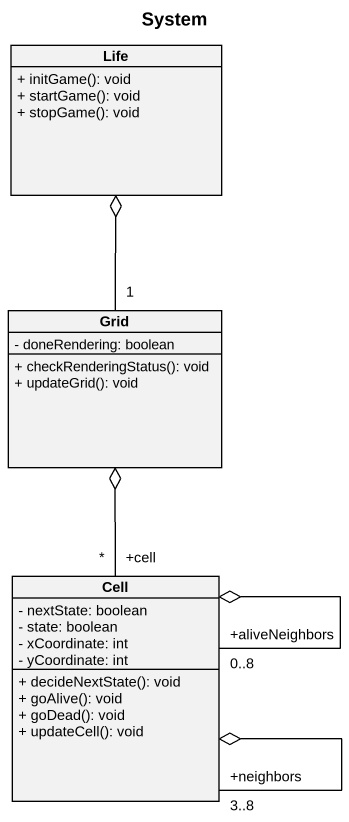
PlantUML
@startuml
title System
hide circle
hide empty members
skinparam classAttributeIconSize 0
class Life {
  + initGame(): void
  + startGame(): void
  + stopGame(): void
}
class Grid {
  - doneRendering: boolean
  + checkRenderingStatus(): void
  + updateGrid(): void
}
class Cell {
  - nextState: boolean
  - state: boolean
  - xCoordinate: int
  - yCoordinate: int
  + decideNextState(): void
  + goAlive(): void
  + goDead(): void
  + updateCell(): void
}
Grid "1" -up-o Life
Cell "+cell\n*" -up-o Grid
Cell "+neighbors\n3..8" --o Cell
Cell "+aliveNeighbors\n0..8" --o Cell
@enduml
